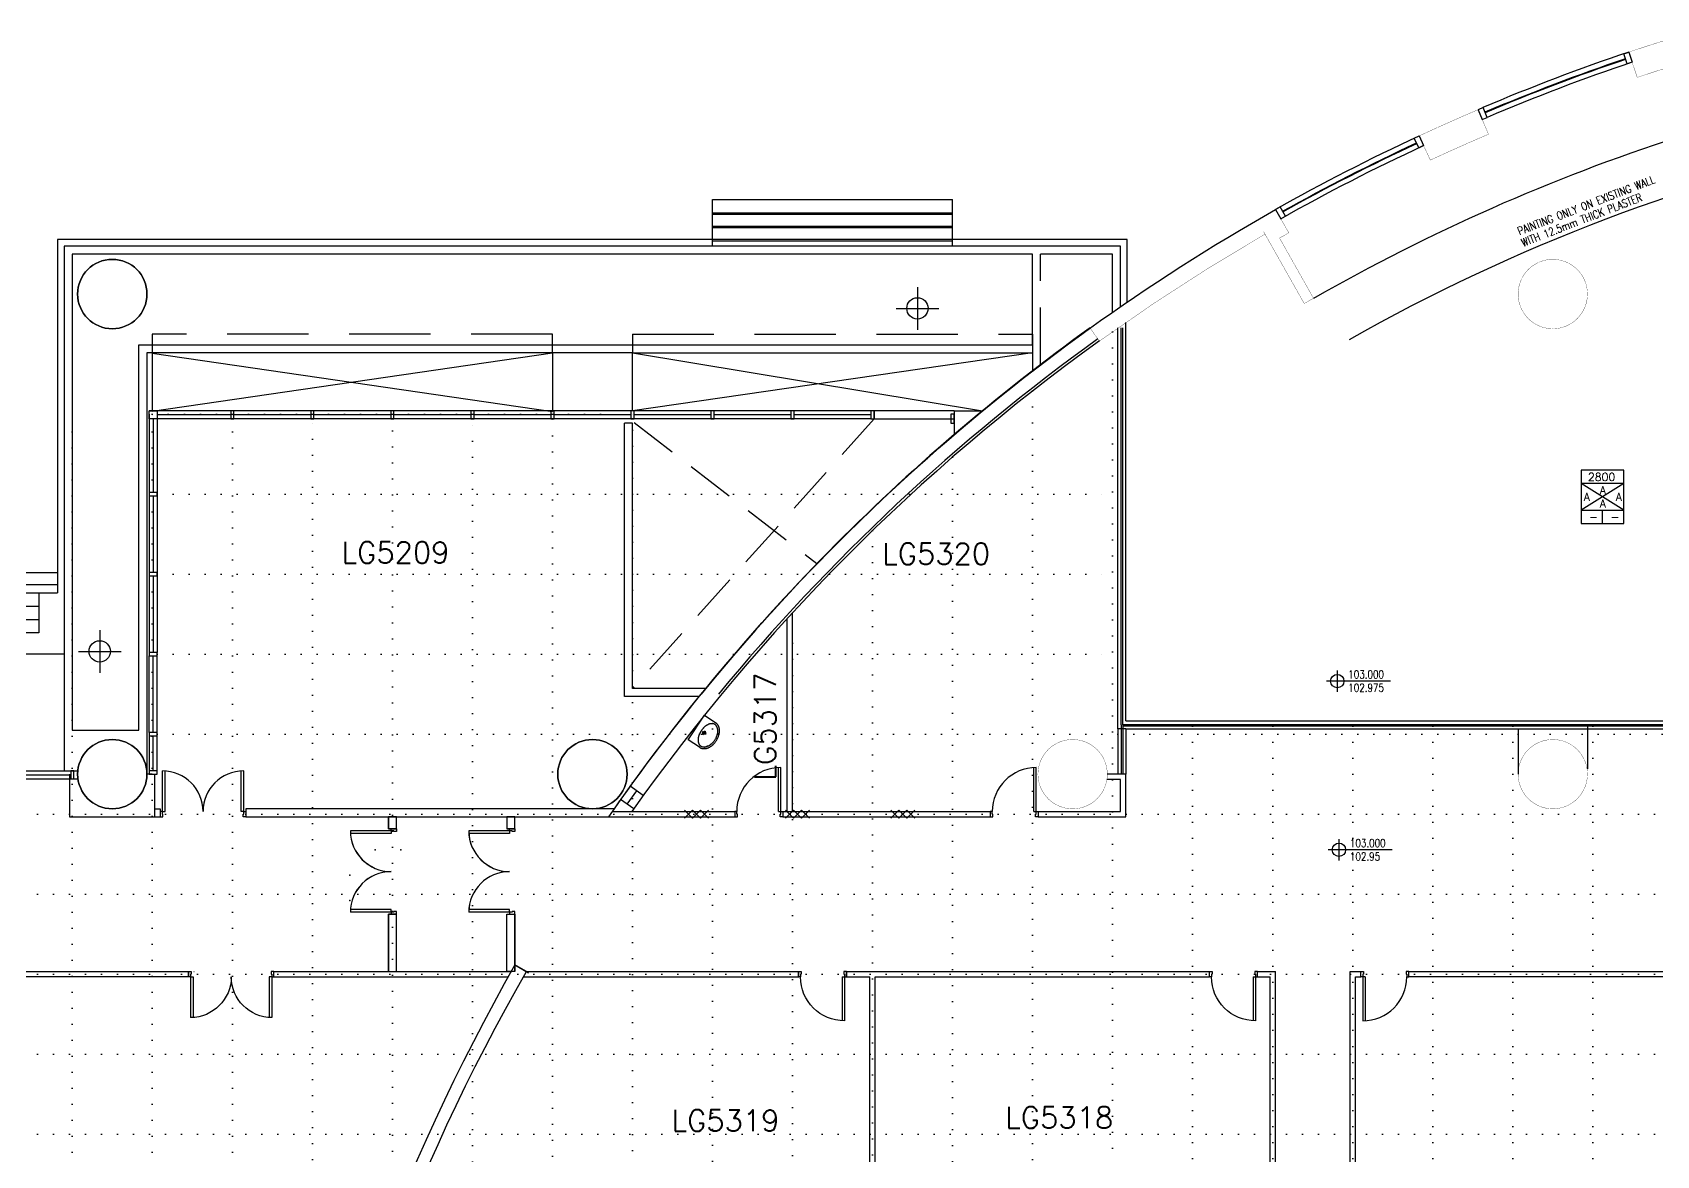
# Model space of a CAD drawing. Header units: millimetres. Extents: x -164841 to 156300, y -101000 to 60475.
# Drawn here: x -103496 to -73056, y 26651 to 47703 of the extents above; entities that cross this region are included whole.
import ezdxf

# ---------------------------------------------------------------- set-up
doc = ezdxf.new("R2010")
doc.units = ezdxf.units.MM
doc.header["$LTSCALE"] = 1200
for name, pattern in [('s2103a$0$DASHED', [0.75, 0.5, -0.25]), ('s2103a$0$DOT', [0.25, 0, -0.25]), ('s2103a$0$HIDDEN', [0.375, 0.25, -0.125]), ('s2103a$0$LG5$0$DOT', [0.25, 0, -0.25]), ('s2103a$0$LG5plan$0$DASHED', [19.05, 12.7, -6.35]), ('s2103a$0$LG5plan$0$HIDDEN', [0.375, 0.25, -0.125])]:
    doc.linetypes.add(name, pattern=pattern)
for name, color, linetype in [('s2103a$0$20', 7, 'Continuous'), ('s2103a$0$23', 7, 'Continuous'), ('s2103a$0$29', 7, 'Continuous'), ('s2103a$0$35', 7, 'Continuous'), ('s2103a$0$4', 7, 'Continuous'), ('s2103a$0$51', 7, 'Continuous'), ('s2103a$0$6', 7, 'Continuous'), ('s2103a$0$7', 7, 'Continuous'), ('s2103a$0$A-glaz', 1, 'Continuous'), ('s2103a$0$A-WallExt', 3, 'Continuous'), ('s2103a$0$buila', 14, 's2103a$0$HIDDEN'), ('s2103a$0$deck', 9, 'Continuous'), ('s2103a$0$dr-lib', 7, 'Continuous'), ('s2103a$0$dr-new', 2, 'Continuous'), ('s2103a$0$fence', 1, 'Continuous'), ('s2103a$0$Furn', 8, 'Continuous'), ('s2103a$0$L1', 1, 'Continuous'), ('s2103a$0$LG5$0$23', 7, 'Continuous'), ('s2103a$0$LG5$0$4', 7, 'Continuous'), ('s2103a$0$LG5$0$New partition', 7, 'Continuous'), ('s2103a$0$LG5$0$ROOM-NO', 4, 'Continuous'), ('s2103a$0$LG5$0$wall to be demolish', 1, 'Continuous'), ('s2103a$0$LG5plan$0$A-glaz', 1, 'Continuous'), ('s2103a$0$LG5plan$0$A-WallExt', 3, 'Continuous'), ('s2103a$0$LG5plan$0$buila', 14, 's2103a$0$LG5plan$0$HIDDEN'), ('s2103a$0$LG5plan$0$deck', 6, 'Continuous'), ('s2103a$0$LG5plan$0$fence', 1, 'Continuous'), ('s2103a$0$LG5plan$0$stru', 2, 'Continuous'), ('s2103a$0$LG5plan$0$txt1', 4, 'Continuous'), ('s2103a$0$LG5plan$0$wal', 3, 'Continuous'), ('s2103a$0$New partition', 7, 'Continuous'), ('s2103a$0$ROOM-NO', 4, 'Continuous'), ('s2103a$0$sani02', 7, 'Continuous'), ('s2103a$0$stru', 2, 'Continuous')]:
    doc.layers.add(name, color=color, linetype=linetype)
doc.styles.add('s2103a$0$LG5$0$STANDARD', font='SIMPLEX')
doc.styles.add('s2103a$0$STANDARD', font='SIMPLEX')

# ---------------------------------------------------------------- blocks, each defined once
blk = doc.blocks.new('s2103a$0$W82')
at = {"layer": 's2103a$0$23', "color": 8, "linetype": 'Continuous'}
for points in [[(0, 0), (0.0083, -0.1999), (0.1082, -0.1958), (0.0998, 0.0041)], [(3.0233, 0), (3.0156, -0.1999), (2.9157, -0.1961), (2.9234, 0.0038)]]:
    blk.add_lwpolyline(points, close=True, dxfattribs=at)
for centre, radius, start, end in [((1.510408, -37.969921), 38.000077, 87.718344, 92.277678), ((1.49895, -37.969462), 37.800077, 87.700481, 92.259814), ((1.570816, -37.97228), 37.905077, 87.960631, 92.217753), ((1.570816, -37.97228), 37.895077, 87.960672, 92.217708)]:
    blk.add_arc(centre, radius, start, end, dxfattribs=at)
blk = doc.blocks.new('s2103a$0$LEVEL')
at = {"layer": 's2103a$0$35', "linetype": 'Continuous'}
for p, q in [((1, 0), (-0.2, 0)), ((0, 0.2), (0, -0.2))]:
    blk.add_line(p, q, dxfattribs=at)
blk.add_circle((0, 0), 0.125, dxfattribs=at)
at = {"layer": 's2103a$0$35', "linetype": 'Continuous', "style": 's2103a$0$STANDARD', "width": 0.8}
for tag, p in [('TAG2', (0.2063, 0.05)), ('TAG1', (0.2063, -0.2))]:
    blk.add_attdef(tag, p, '', height=0.15, dxfattribs=at)
blk = doc.blocks.new('s2103a$0$FFBOX')
at = {"layer": 's2103a$0$51', "color": 14, "linetype": 'Continuous'}
for p, q in [((0.4, 0.25), (-0.4, -0.25)), ((0.4, -0.25), (-0.4, 0.25)), ((0, -0.5), (0, -0.25))]:
    blk.add_line(p, q, dxfattribs=at)
for points in [[(-0.4, -0.5), (0.4, -0.5), (0.4, 0.5), (-0.4, 0.5)], [(-0.4, -0.25), (0.4, -0.25), (0.4, 0.25), (-0.4, 0.25)]]:
    blk.add_lwpolyline(points, close=True, dxfattribs=at)
at = {"layer": 's2103a$0$51', "color": 14, "linetype": 'Continuous', "style": 's2103a$0$STANDARD'}
for tag, p in [('TAG1', (-0.2728, 0.3)), ('TAG6', (-0.3496, -0.075)), ('TAG5', (-0.0496, 0.05)), ('TAG7', (0.2504, -0.075)), ('TAG2', (-0.324, -0.45)), ('TAG8', (-0.2496, -0.45)), ('TAG4', (-0.0496, -0.2)), ('TAG3', (0.076, -0.45)), ('TAG9', (0.1504, -0.45))]:
    blk.add_attdef(tag, p, '', height=0.15, dxfattribs=at)
blk = doc.blocks.new('s2103a$0$DR825')
for p, q in [((818.5, 100), (818.5, 925)), ((862.5, 100), (862.5, 925)), ((0, 100), (0, 0)), ((37.5, 100), (0, 100)), ((0, 0), (50, 0)), ((37.5, 50), (37.5, 100)), ((50, 50), (37.5, 50)), ((50, 0), (50, 50)), ((818.5, 100), (862.5, 100)), ((850, 50), (862.5, 50)), ((850, 0), (850, 50)), ((900, 0), (850, 0)), ((862.5, 100), (900, 100)), ((862.5, 50), (862.5, 100)), ((900, 100), (900, 0))]:
    blk.add_line(p, q)
blk.add_arc((862.5, 100), 825, 90, 180)
blk = doc.blocks.new('s2103a$0$DDR1525')
for p, q in [((37.5, 100), (37.5, 862.5)), ((87.5, 100), (87.5, 862.5)), ((1512.5, 100), (1512.5, 862.5)), ((1562.5, 100), (1562.5, 862.5)), ((0, 100), (0, 0)), ((37.5, 100), (0, 100)), ((0, 0), (50, 0)), ((37.5, 50), (37.5, 100)), ((37.5, 100), (87.5, 100)), ((50, 50), (37.5, 50)), ((50, 0), (50, 50)), ((1562.5, 100), (1512.5, 100)), ((1550, 50), (1562.5, 50)), ((1550, 0), (1550, 50)), ((1562.5, 100), (1600, 100)), ((1562.5, 50), (1562.5, 100)), ((1600, 100), (1600, 0)), ((1600, 0), (1550, 0))]:
    blk.add_line(p, q)
for centre, start, end in [((37.5, 100), 0, 90), ((1562.5, 100), 90, 180)]:
    blk.add_arc(centre, 762.5, start, end)
blk = doc.blocks.new('s2103a$0$basin1')
at = {"layer": 's2103a$0$sani02'}
for p, q in [((-275, 0), (275, 0)), ((-275, -257), (-275, 0)), ((275, 0), (275, -257)), ((-44, -180), (44, -180)), ((0, -136), (0, -224))]:
    blk.add_line(p, q, dxfattribs=at)
for centre, major_axis, start_param, end_param in [((-1483, -282), (855, 855), 5.50935, 5.518402), ((-201, -267), (52.4, 52.4), 2.367499, 2.514616), ((-137, -255), (-98.3, 98.3), 0.958884, 1.040557), ((-82, -240), (139, 139), 2.611364, 2.669352), ((-7, -219), (-193, 193), 1.087427, 1.131154), ((-166, -258), (53.6, 53.6), 2.189715, 2.263958), ((-133, -261), (76.8, 76.8), 2.263798, 2.315667), ((-131, -262), (78.7, 78.7), 2.312499, 2.361021), ((-161, -262), (57.3, 57.3), 2.36083, 2.427476), ((-147, -261), (-67.1, 67.1), 0.857862, 0.976355), ((-156, -261), (-60.9, 60.9), 0.478092, 0.611531), ((-154, -262), (-62.3, 62.3), 0.97595, 1.103555), ((-82, -284), (116, 116), 1.978735, 2.049219), ((-145, -259), (69.2, 69.2), 2.674864, 2.736539), ((-154, -263), (-62.4, 62.4), 1.165777, 1.234203), ((-151, -256), (-62.8, 62.8), 0.350928, 0.420125), ((338, -27), (448, 448), 2.803155, 2.812682), ((-197, -235), (-27.5, 27.5), 0.193611, 0.351162), ((-2, -367), (194, 194), 1.733605, 1.757897), ((-74, -316), (132, 132), 1.697772, 1.733559), ((162, -498), (342, 342), 1.682758, 1.69731), ((65, -421), (-255, 255), 0.0923, 0.111852), ((-94, -290), (109, 109), 1.612427, 1.660733), ((15, -390), (-214, 214), 0.017097, 0.041681), ((-114, -265), (-86.2, 86.2), -0.048337, 0.018772), ((-111, -269), (-90.2, 90.2), -0.112435, -0.048321), ((-74, -315), (-132, 132), -0.166693, -0.115588), ((330, -883), (624, 624), 1.393347, 1.404131), ((-9, -395), (-205, 205), -0.209228, -0.175212), ((98, -560), (-344, 344), -0.229597, -0.209297), ((-100, -242), (-79.1, 79.1), -0.348208, -0.233816), ((-40, -370), (-179, 179), -0.398749, -0.34804), ((-37, -374), (182, 182), 1.112017, 1.177567), ((-42, -358), (170, 170), 1.041885, 1.112097), ((1, -521), (-290, 290), -0.559652, -0.527993), ((-31, -383), (-190, 190), -0.607954, -0.559613), ((19, -653), (-384, 384), -0.626546, -0.606035), ((-38, -300), (-130, 130), -0.686882, -0.626595), ((-2, -686), (405, 405), 0.85582, 0.879832), ((26, -1085), (687, 687), 0.841632, 0.855764), ((49, -1462), (-955, 955), -0.738356, -0.727752), ((0, -180), (19.4, 19.4), 5.497787, 11.780972), ((25, -957), (-597, 597), -0.755374, -0.738419), ((-15, -917), (-569, 569), -0.822317, -0.804525), ((-8, -712), (423, 423), 0.724588, 0.748483), ((-3, -628), (364, 364), 0.696727, 0.723526), ((-18, -790), (-479, 479), -0.894415, -0.874047), ((21, -432), (225, 225), 0.640811, 0.675578), ((-17, -696), (413, 413), 0.621907, 0.640827), ((43, -331), (152, 152), 0.561549, 0.622169), ((31, -385), (191, 191), 0.513305, 0.561574), ((49, -321), (-144, 144), -1.135028, -1.057173), ((41, -342), (-160, 160), -1.205173, -1.134972), ((-36, -516), (294, 294), 0.33711, 0.367845), ((34, -371), (-181, 181), -1.283855, -1.233745), ((-92, -604), (-368, 368), -1.303427, -1.28274), ((65, -330), (144, 144), 0.214595, 0.267292), ((54, -346), (-158, 158), -1.398855, -1.355797), ((114, -261), (-84.8, 84.8), -1.478896, -1.398771), ((65, -320), (-139, 139), -1.521794, -1.48024), ((111, -269), (-89.9, 89.9), 4.69747, 4.761533), ((-34, -410), (233, 233), 6.24631, 6.268522), ((97, -288), (107, 107), 6.197834, 6.246264), ((10, -360), (-186, 186), 4.597427, 4.624551), ((-28, -391), (221, 221), 6.145284, 6.168159), ((102, -292), (-105, 105), 4.529014, 4.573212), ((3, -360), (-191, 191), 4.504671, 4.529027), ((187, -240), (35.3, 35.3), 5.946746, 6.072145), ((-245, -67), (-376, 376), 3.46082, 3.472212), ((147, -259), (-66.6, 66.6), 4.309388, 4.376058), ((171, -271), (49.2, 49.2), 5.043765, 5.130375), ((105, -278), (99.2, 99.2), 5.8091, 5.890553), ((140, -259), (72.2, 72.2), 5.1303, 5.189323), ((167, -258), (53.1, 53.1), 5.65763, 5.809465), ((143, -259), (-70.6, 70.6), 3.614453, 3.726052), ((161, -263), (-57.4, 57.4), 3.725732, 3.862862), ((161, -258), (57.4, 57.4), 5.579872, 5.649193), ((107, -262), (95.7, 95.7), 5.538369, 5.579936), ((98, -264), (-102, 102), 3.934096, 3.972227), ((159, -263), (58.5, 58.5), 5.438384, 5.504829), ((79, -242), (-140, 140), 3.56413, 3.624085), ((115, -252), (114, 114), 5.188055, 5.2581), ((140, -258), (96.1, 96.1), 5.258049, 5.341349), ((189, -267), (60.6, 60.6), 5.35379, 5.481123), ((1741, -293), (-1037, 1037), 0.761089, 0.768545), ((-192, -286), (54.2, 54.2), 2.701704, 2.857258), ((68, -140), (-265, 265), 1.29589, 1.329881), ((68, -139), (266, 266), 2.900658, 2.934585), ((-1879, -1386), (-1370, 1370), 4.491189, 4.494689), ((-197, -322), (-38.3, 38.3), 1.34953, 1.474314), ((-123, -258), (-107, 107), 1.488002, 1.536328), ((197, 40), (-416, 416), 1.536297, 1.548741), ((-88, -237), (-112, 112), 1.241933, 1.280012), ((188, 28), (-406, 406), 1.544592, 1.558264), ((-79, -231), (119, 119), 2.854694, 2.893201), ((46, -157), (222, 222), 2.89311, 2.913782), ((-21, -175), (200, 200), 3.12906, 3.156828), ((-117, -258), (87, 87), 2.912372, 2.966937), ((-148, -305), (71.1, 71.1), 3.163629, 3.249056), ((-117, -258), (87, 87), 2.966892, 3.021481), ((-143, -278), (-63.6, 63.6), 1.453228, 1.534761), ((83, -18), (332, 332), 3.248981, 3.267288), ((-105, -243), (99.8, 99.8), 3.105478, 3.157455), ((-62, -208), (163, 163), 3.258375, 3.299689), ((31, -105), (237, 237), 3.1528, 3.177508), ((-89, -234), (-113, 113), 1.606679, 1.658644), ((-129, -301), (-82.2, 82.2), 1.728885, 1.810709), ((519, 497), (785, 785), 3.232624, 3.240268), ((-58, -180), (-181, 181), 1.817692, 1.862078), ((-1768, -2292), (1766, 1766), 0.095325, 0.098725), ((5893, 10869), (-9055, 9055), 1.862131, 1.863019), ((-672, -962), (547, 547), 0.081556, 0.092608), ((356, 249), (-576, 576), 1.652303, 1.662795), ((97, 80), (-395, 395), 1.860003, 1.881063), ((-131, -335), (-38.5, 38.5), 1.68024, 1.889928), ((227, 334), (-597, 597), 1.880975, 1.894919), ((52, 27), (326, 326), 3.459961, 3.484881), ((-96, -316), (-83.5, 83.5), 1.901094, 2.048747), ((-69, -233), (123, 123), 3.473539, 3.558922), ((0, -54), (-259, 259), 1.98809, 2.028733), ((-55, -187), (-179, 179), 2.048445, 2.117406), ((-14, -97), (226, 226), 3.597858, 3.662109), ((83, 361), (579, 579), 3.682381, 3.71326), ((37, 91), (-364, 364), 2.091317, 2.13128), ((125, 553), (718, 718), 3.713227, 3.738146), ((-23, -169), (-175, 175), 2.130776, 2.200233), ((7, -67), (272, 272), 3.736381, 3.765376), ((-9, -87), (235, 235), 3.770944, 3.822897), ((-15, -198), (-178, 178), 2.19461, 2.238936), ((-2, -23), (280, 280), 3.821608, 3.877284), ((-7, -128), (227, 227), 3.812296, 3.880853), ((-2, -16), (285, 285), 3.877235, 3.931999), ((-3, -36), (292, 292), 3.880812, 3.934149), ((-2, 23), (-312, 312), 2.361297, 2.411131), ((-2, 15), (-329, 329), 2.361456, 2.408782), ((-3, 33), (-320, 320), 2.411074, 2.459735), ((1, -53), (280, 280), 3.979565, 4.035034), ((7, -58), (254, 254), 4.02914, 4.07713), ((14, -179), (191, 191), 4.036704, 4.078087), ((-1, -78), (263, 263), 4.078029, 4.108045), ((21, -149), (-190, 190), 2.506307, 2.570578), ((-87, 408), (-612, 612), 2.533871, 2.563207), ((-18, 36), (323, 323), 4.138111, 4.183205), ((2, -17), (305, 305), 4.134006, 4.192886), ((47, -210), (143, 143), 4.183088, 4.284854), ((64, -246), (137, 137), 4.19686, 4.28124), ((9, -110), (219, 219), 4.287447, 4.331893), ((55, -218), (-136, 136), 2.761025, 2.832342), ((46, -198), (173, 173), 4.281209, 4.347887), ((-302, 484), (693, 693), 4.397991, 4.409611), ((-350, 702), (-868, 868), 2.771931, 2.782319), ((101, -284), (-79.4, 79.4), 2.838712, 2.939998), ((63, -207), (-163, 163), 2.782289, 2.837609), ((-3, -130), (-211, 211), 2.946361, 2.9784), ((-47, 2), (-329, 329), 2.838761, 2.863189), ((50, -205), (-146, 146), 2.978323, 3.024581), ((-238, 161), (-475, 475), 3.024095, 3.036787), ((80, -227), (-145, 145), 2.863214, 2.918766), ((24, -162), (181, 181), 4.607579, 4.640834), ((59, -194), (172, 172), 4.489895, 4.528706), ((19, -158), (186, 186), 4.642712, 4.674123), ((117, -277), (-101, 101), 2.957838, 3.024192), ((13, -151), (192, 192), 4.673974, 4.704317), ((93, -232), (112, 112), 4.701675, 4.747989), ((24, -159), (-207, 207), 3.022848, 3.052352), ((140, -275), (66.8, 66.8), 4.748059, 4.825673), ((137, -295), (-81.6, 81.6), 3.052185, 3.126904), ((122, -262), (82.3, 82.3), 4.827713, 4.885445), ((132, -268), (74.1, 74.1), 4.885503, 4.949593), ((-118, -35), (339, 339), 4.701941, 4.718089), ((-48, -158), (-223, 223), 3.378571, 3.399074), ((-249, 94), (469, 469), 4.718061, 4.729729), ((28, -203), (161, 161), 4.970026, 4.998481), ((56, -218), (138, 138), 5.000731, 5.031682), ((-152, 2), (-375, 375), 3.157281, 3.171233), ((50, -188), (-179, 179), 3.171275, 3.200507), ((202, -324), (34.8, 34.8), 4.783586, 4.919977), ((-877, 380), (945, 945), 4.919718, 4.92475), ((32, -203), (182, 182), 4.915277, 4.965462), ((-76, -140), (270, 270), 4.965426, 4.99923), ((180, -280), (63.9, 63.9), 5.003951, 5.135155)]:
    blk.add_ellipse(centre, major_axis=major_axis, ratio=1, start_param=start_param, end_param=end_param, dxfattribs=at)
blk = doc.blocks.new('s2103a$0$A$C6B645AE8')
at = {"layer": 's2103a$0$deck', "linetype": 'Continuous'}
for p, q in [((38250, 10025), (38250, 10775)), ((38250, 10775), (42750, 10775)), ((42750, 10025), (42750, 10775)), ((38250, 10525), (42750, 10525)), ((38250, 10275), (42750, 10275)), ((27700, 10025), (25975, 10025)), ((25975, 10025), (25975, 3400)), ((44300, 10025), (27700, 10025)), ((46025, 10025), (44300, 10025)), ((46025, 8850), (46025, 10025)), ((23150, 3400), (25975, 3400)), ((25625, 3400), (25625, 2650)), ((23350, 3150), (25625, 3150)), ((23350, 2900), (25625, 2900)), ((25625, 2650), (23350, 2650))]:
    blk.add_line(p, q, dxfattribs=at)
at = {"layer": 's2103a$0$deck'}
for p, q in [((25975, 3775), (23150, 3775)), ((25975, 3550), (23150, 3550))]:
    blk.add_line(p, q, dxfattribs=at)

msp = doc.modelspace()

# ---------------------------------------------------------------- linework, layer by layer
for p, q in [((-86908, 42932), (-86908, 42132)), ((-87308, 42532), (-86508, 42532)), ((-102236, 36501), (-102236, 35701)), ((-102636, 36101), (-101836, 36101))]:
    msp.add_line(p, q)
at = {"color": 0, "ltscale": 0.4}
for p, q in [((-90333, 33100), (-90333, 33000)), ((-89433, 33100), (-89433, 33000)), ((-94456, 30227), (-94196, 30077))]:
    msp.add_line(p, q, dxfattribs=at)
for centre in [(-86908, 42532), (-102236, 36101)]:
    msp.add_circle(centre, 200)
at = {"layer": 's2103a$0$20', "color": 14, "linetype": 'Continuous', "const_width": 5}
for points in [[(-73576, 47335, -0.007958), (-72423, 47701, -0.007958)], [(-73417, 46861, -0.007958), (-72280, 47222, -0.007958)], [(-77506, 45764, -0.007958), (-76401, 46256, -0.007958)], [(-76205, 45796, 0.007958), (-77295, 45311, 0.007958)], [(-80195, 44384, 0.027171), (-83672, 42161, 0.027171)], [(-80394, 43924, 0.024516), (-83497, 41918, 0.024516)], [(-79949, 43948, 0.001324), (-80121, 43849, 0.001324)]]:
    msp.add_lwpolyline(points, format="xyb", dxfattribs=at)
at = {"layer": 's2103a$0$20', "color": 14, "linetype": 'Continuous'}
for points in [[(-73576, 47335), (-73512, 47145), (-73607, 47113), (-73671, 47303)], [(-76400, 46256), (-76322, 46072), (-76230, 46112), (-76308, 46296)]]:
    msp.add_lwpolyline(points, close=True, dxfattribs=at)
at = {"layer": 's2103a$0$20', "color": 14, "linetype": 'Continuous', "const_width": 5}
for points in [[(-73576, 47335), (-73417, 46861)], [(-76401, 46256), (-76205, 45796)], [(-77295, 45311), (-77506, 45764)], [(-80195, 44384), (-79949, 43948), (-80121, 43849), (-79485, 42721), (-79659, 42622), (-80395, 43925)], [(-83497, 41918), (-83672, 42161)]]:
    msp.add_lwpolyline(points, dxfattribs=at)
at = {"layer": 's2103a$0$20', "color": 14, "linetype": 'Continuous'}
for centre, radius, start, end in [((-61444, 11324), 38000, 108.6192, 113.0279), ((-61499, 11300), 37905, 108.6791, 112.9363), ((-61499, 11300), 37895, 108.6792, 112.9363), ((-61433, 11328), 37800, 108.6371, 113.0449), ((-61500, 11300), 38004, 125.6952, 145.1806), ((-61500, 11300), 37704, 125.6952, 144.6769)]:
    msp.add_arc(centre, radius, start, end, dxfattribs=at)
at = {"layer": 's2103a$0$23', "color": 14, "linetype": 'Continuous'}
msp.add_lwpolyline([(-66650, 33784), (-66650, 34700), (-74350, 34700), (-74350, 33900)], dxfattribs=at)
at = {"layer": 's2103a$0$29', "color": 15, "linetype": 'Continuous'}
msp.add_arc((-61500, 11300), 35199, 102.1439, 119.4715, dxfattribs=at)
at = {"layer": 's2103a$0$4', "linetype": 's2103a$0$DOT'}
for p, q in [((-83250, 42094), (-83250, 5757)), ((-84750, 40983), (-84750, 5353)), ((-102750, 5405), (-102750, 40550)), ((-101250, 5405), (-101250, 40550)), ((-99750, 5405), (-99750, 40550)), ((-98250, 2868), (-98250, 40550)), ((-96750, 2124), (-96750, 40550)), ((-95250, 2528), (-95250, 40550)), ((-93750, 2931), (-93750, 40550)), ((-92250, 3335), (-92250, 40550)), ((-86250, 39744), (-86250, 4950)), ((-101160, 39050), (-83250, 39050)), ((-87750, 38366), (-87750, 4442)), ((-101160, 37550), (-83250, 37550)), ((-89250, 4142), (-89250, 36826)), ((-101160, 36050), (-83250, 36050)), ((-90750, 3738), (-90750, 35092)), ((-101160, 34550), (-47100, 34550)), ((-81750, 34700), (-81750, 16550)), ((-80250, 34700), (-80250, 16550)), ((-78750, 34700), (-78750, 12900)), ((-77250, 34700), (-77250, 12900)), ((-75750, 34700), (-75750, 16550)), ((-74250, 34700), (-74250, 16550)), ((-128910, 33050), (-47100, 33050)), ((-128910, 31550), (-29997, 31550)), ((-128910, 30050), (-30000, 30050)), ((-128910, 28550), (-30000, 28550)), ((-128910, 27050), (-30000, 27050))]:
    msp.add_line(p, q, dxfattribs=at)
at = {"layer": 's2103a$0$6', "color": 3, "linetype": 'Continuous'}
for p, q in [((-92348, 33239), (-92171, 33486)), ((-92048, 33397), (-92295, 33574)), ((-92225, 33151), (-92472, 33328))]:
    msp.add_line(p, q, dxfattribs=at)
at = {"layer": 's2103a$0$6', "color": 12, "linetype": 'Continuous', "const_width": 5}
for points in [[(-74350, 42800, 1), (-75650, 42800, 1)], [(-83350, 33800, 1), (-84650, 33800, 1)]]:
    msp.add_lwpolyline(points, format="xyb", close=True, dxfattribs=at)
at = {"layer": 's2103a$0$6', "color": 14, "linetype": 'Continuous', "const_width": 5}
msp.add_lwpolyline([(-74350, 33800, 1), (-75650, 33800, 1)], format="xyb", close=True, dxfattribs=at)
at = {"layer": 's2103a$0$7', "color": 14, "linetype": 'Continuous'}
msp.add_arc((-61500, 11300), 36200, 96.1056, 119.7864, dxfattribs=at)
at = {"layer": 's2103a$0$A-glaz'}
msp.add_lwpolyline([(-86220, 40380), (-86220, 40550), (-86280, 40550), (-86280, 40380)], close=True, dxfattribs=at)
at = {"layer": 's2103a$0$A-WallExt'}
for q in [(-85686, 40610), (-86220, 40161)]:
    msp.add_line((-86220, 40610), q, dxfattribs=at)
for radius, start, end in [(38000, 125.6953, 140.8336), (37750, 125.6952, 140.5238)]:
    msp.add_arc((-61500, 11300), radius, start, end, dxfattribs=at)
at = {"layer": 's2103a$0$buila', "linetype": 's2103a$0$DASHED', "ltscale": 0.1}
msp.add_line((-84750, 42050), (-84750, 41700), dxfattribs=at)
at = {"layer": 's2103a$0$dr-lib'}
for p, q in [((-101062, 33100), (-101062, 33863)), ((-101012, 33100), (-101012, 33863)), ((-99587, 33100), (-99587, 33863)), ((-99537, 33100), (-99537, 33863)), ((-101100, 33150), (-101100, 33000)), ((-101100, 33100), (-101100, 33000)), ((-101062, 33100), (-101100, 33100)), ((-101100, 33000), (-101050, 33000)), ((-101062, 33050), (-101062, 33100)), ((-101062, 33100), (-101012, 33100)), ((-101050, 33050), (-101062, 33050)), ((-101050, 33000), (-101050, 33050)), ((-99537, 33100), (-99587, 33100)), ((-99550, 33050), (-99537, 33050)), ((-99550, 33000), (-99550, 33050)), ((-99500, 33000), (-99550, 33000)), ((-99537, 33100), (-99500, 33100)), ((-99537, 33050), (-99537, 33100)), ((-99500, 33100), (-99500, 33000)), ((-96775, 32736), (-97537, 32736)), ((-96775, 32686), (-97537, 32686)), ((-96675, 32774), (-96825, 32774)), ((-96675, 32774), (-96825, 32774)), ((-96775, 32736), (-96775, 32774)), ((-96775, 32774), (-96675, 32774)), ((-96725, 32736), (-96775, 32736)), ((-96775, 32736), (-96775, 32686)), ((-96725, 32724), (-96725, 32736)), ((-96675, 32724), (-96725, 32724)), ((-96675, 32774), (-96675, 32724)), ((-94556, 32736), (-95319, 32736)), ((-94556, 32686), (-95319, 32686)), ((-94456, 32774), (-94606, 32774)), ((-94456, 32774), (-94606, 32774)), ((-94556, 32736), (-94556, 32774)), ((-94556, 32774), (-94456, 32774)), ((-94506, 32736), (-94556, 32736)), ((-94556, 32736), (-94556, 32686)), ((-94506, 32724), (-94506, 32736)), ((-94456, 32724), (-94506, 32724)), ((-94456, 32774), (-94456, 32724)), ((-96775, 31261), (-97537, 31261)), ((-96775, 31211), (-97537, 31211)), ((-96825, 31174), (-96675, 31174)), ((-96825, 31174), (-96675, 31174)), ((-96775, 31211), (-96775, 31261)), ((-96725, 31211), (-96775, 31211)), ((-96775, 31211), (-96775, 31174)), ((-96775, 31174), (-96675, 31174)), ((-96675, 31224), (-96725, 31224)), ((-96725, 31224), (-96725, 31211)), ((-96675, 31174), (-96675, 31224)), ((-94556, 31261), (-95319, 31261)), ((-94556, 31211), (-95319, 31211)), ((-94606, 31174), (-94456, 31174)), ((-94556, 31211), (-94556, 31261)), ((-94506, 31211), (-94556, 31211)), ((-94556, 31211), (-94556, 31174)), ((-94556, 31174), (-94456, 31174)), ((-94456, 31224), (-94506, 31224)), ((-94506, 31224), (-94506, 31211)), ((-94456, 31174), (-94456, 31224)), ((-100471, 30102), (-100468, 30100)), ((-98971, 30000), (-98971, 30100))]:
    msp.add_line(p, q, dxfattribs=at)
for centre, start, end in [((-101062, 33100), 0, 90), ((-99537, 33100), 90, 180), ((-96775, 32736), 180, 270), ((-94556, 32736), 180, 270), ((-96775, 31211), 90, 180), ((-94556, 31211), 90, 180)]:
    msp.add_arc(centre, 762, start, end, dxfattribs=at)
for p in [(-97070, 32384), (-96595, 32384), (-97545, 31909), (-97545, 31434)]:
    msp.add_point(p, dxfattribs=at)
at = {"layer": 's2103a$0$fence'}
msp.add_line((-84600, 41457), (-84600, 42550), dxfattribs=at)
at = {"layer": 's2103a$0$fence', "color": 0, "ltscale": 0.4}
msp.add_line((-83000, 34650), (-83150, 34650), dxfattribs=at)
at = {"layer": 's2103a$0$L1'}
for p, q in [((-91275, 32975), (-91125, 33125)), ((-91125, 32975), (-91275, 33125)), ((-91125, 32975), (-90975, 33125)), ((-90975, 32975), (-91125, 33125)), ((-90975, 32975), (-90825, 33125)), ((-90825, 32975), (-90975, 33125)), ((-89231, 32975), (-89381, 33125)), ((-89381, 32975), (-89231, 33125)), ((-89081, 32975), (-89231, 33125)), ((-89231, 32975), (-89081, 33125)), ((-88931, 32975), (-89081, 33125)), ((-89081, 32975), (-88931, 33125)), ((-87408, 32975), (-87258, 33125)), ((-87258, 32975), (-87408, 33125)), ((-87258, 32975), (-87108, 33125)), ((-87108, 32975), (-87258, 33125)), ((-87108, 32975), (-86958, 33125)), ((-86958, 32975), (-87108, 33125))]:
    msp.add_line(p, q, dxfattribs=at)
at = {"layer": 's2103a$0$LG5$0$23', "color": 14, "linetype": 'Continuous'}
for p, q in [((-83150, 34650), (-83150, 42164)), ((-83090, 34725), (-83090, 42164)), ((-83060, 34725), (-83060, 42164)), ((-83000, 34800), (-83000, 42269)), ((-83090, 34725), (-83090, 34650)), ((-83060, 34725), (-83060, 34650)), ((-83000, 34800), (-66650, 34800)), ((-83000, 34650), (-65350, 34650))]:
    msp.add_line(p, q, dxfattribs=at)
at = {"layer": 's2103a$0$LG5$0$4', "linetype": 's2103a$0$LG5$0$DOT'}
msp.add_line((-101250, 40550), (-92250, 40550), dxfattribs=at)
at = {"layer": 's2103a$0$LG5$0$New partition', "color": 1, "linetype": 'Continuous'}
for p, q in [((-83060, 34733), (-65350, 34733)), ((-83060, 34703), (-65350, 34703)), ((-83000, 34800), (-78900, 34800)), ((-83000, 34650), (-78900, 34650))]:
    msp.add_line(p, q, dxfattribs=at)
at = {"layer": 's2103a$0$LG5$0$New partition', "linetype": 'Continuous'}
for p, q in [((-75650, 34800), (-74350, 34800)), ((-75650, 34650), (-75650, 33800)), ((-74350, 34650), (-74350, 33900))]:
    msp.add_line(p, q, dxfattribs=at)
at = {"layer": 's2103a$0$LG5$0$New partition', "color": 14, "linetype": 'Continuous'}
for p, q in [((-83150, 34650), (-83150, 33800)), ((-83090, 34650), (-83090, 33800)), ((-83060, 34650), (-83060, 33800)), ((-83000, 34650), (-83000, 33800))]:
    msp.add_line(p, q, dxfattribs=at)
at = {"layer": 's2103a$0$LG5$0$New partition'}
for p, q in [((-98971, 30100), (-94524, 30100)), ((-98971, 30000), (-94581, 30000)), ((-94293, 30000), (-89134, 30000)), ((-94236, 30100), (-89134, 30100)), ((-89134, 30000), (-89134, 30100)), ((-88234, 30000), (-88234, 30100)), ((-88234, 30100), (-81434, 30100)), ((-88234, 30000), (-87800, 30000)), ((-87800, 22625), (-87800, 30000)), ((-87700, 22625), (-87700, 30000)), ((-87700, 30000), (-81434, 30000)), ((-87700, 22625), (-87700, 30000)), ((-81434, 30000), (-81434, 30100)), ((-80534, 30100), (-80200, 30100)), ((-80534, 30000), (-80534, 30100)), ((-80534, 30000), (-80300, 30000)), ((-80300, 22625), (-80300, 30000)), ((-80200, 22625), (-80200, 30100)), ((-78800, 30100), (-78600, 30100)), ((-78800, 23950), (-78800, 30100)), ((-78700, 30000), (-78600, 30000)), ((-78700, 23950), (-78700, 30000)), ((-78600, 30000), (-78600, 30100)), ((-77700, 30000), (-77700, 30100))]:
    msp.add_line(p, q, dxfattribs=at)
for points in [[(-84643, 33000), (-83000, 33000), (-83000, 33800), (-83350, 33800)], [(-84643, 33100), (-83100, 33100), (-83100, 33700), (-83358, 33700)], [(-77700, 30100), (-66550, 30100), (-66550, 30000), (-77700, 30000)]]:
    msp.add_lwpolyline(points, dxfattribs=at)
msp.add_lwpolyline([(-107298, 18000), (-108800, 18000), (-108800, 30100), (-100571, 30100), (-100571, 30000), (-108700, 30000), (-108700, 18100), (-107298, 18100)], close=True, dxfattribs=at)
at = {"layer": 's2103a$0$LG5$0$wall to be demolish'}
msp.add_lwpolyline([(-92590, 33150, -0.001208), (-92484, 33300, -0.000977)], format="xyb", dxfattribs=at)
at = {"layer": 's2103a$0$LG5plan$0$A-glaz'}
for p, q in [((-87780, 40610), (-101310, 40610)), ((-101280, 40610), (-101280, 40610)), ((-101250, 40610), (-101250, 40610)), ((-99780, 40535), (-101160, 40535)), ((-99720, 40610), (-99780, 40610)), ((-99780, 40610), (-99780, 40460)), ((-99720, 40460), (-99720, 40610)), ((-98280, 40535), (-99720, 40535)), ((-98220, 40610), (-98280, 40610)), ((-98280, 40610), (-98280, 40460)), ((-98220, 40460), (-98220, 40610)), ((-96780, 40535), (-98220, 40535)), ((-96720, 40610), (-96780, 40610)), ((-96780, 40610), (-96780, 40460)), ((-96720, 40460), (-96720, 40610)), ((-95280, 40535), (-96720, 40535)), ((-95220, 40610), (-95280, 40610)), ((-95280, 40610), (-95280, 40460)), ((-95220, 40460), (-95220, 40610)), ((-93780, 40535), (-95220, 40535)), ((-93720, 40610), (-93780, 40610)), ((-93780, 40610), (-93780, 40460)), ((-93720, 40460), (-93720, 40610)), ((-92280, 40535), (-93720, 40535)), ((-92220, 40610), (-92280, 40610)), ((-92280, 40610), (-92280, 40460)), ((-92220, 40460), (-92220, 40610)), ((-90780, 40535), (-92220, 40535)), ((-90720, 40610), (-90780, 40610)), ((-90780, 40610), (-90780, 40460)), ((-90720, 40460), (-90720, 40610)), ((-89280, 40535), (-90720, 40535)), ((-89220, 40610), (-89280, 40610)), ((-89280, 40610), (-89280, 40460)), ((-89220, 40460), (-89220, 40610)), ((-87780, 40535), (-89220, 40535)), ((-87720, 40610), (-87780, 40610)), ((-87780, 40610), (-87780, 40460)), ((-87720, 40460), (-87720, 40610)), ((-87780, 40460), (-101160, 40460)), ((-99780, 40460), (-99720, 40460)), ((-98280, 40460), (-98220, 40460)), ((-96780, 40460), (-96720, 40460)), ((-95280, 40460), (-95220, 40460)), ((-93780, 40460), (-93720, 40460)), ((-92280, 40460), (-92220, 40460)), ((-90780, 40460), (-90720, 40460)), ((-89280, 40460), (-89220, 40460)), ((-87780, 40460), (-87720, 40460)), ((-101160, 39080), (-101310, 39080)), ((-101310, 39080), (-101310, 39020)), ((-101310, 39020), (-101160, 39020)), ((-101160, 39020), (-101160, 39080)), ((-101160, 37580), (-101310, 37580)), ((-101310, 37580), (-101310, 37520)), ((-101310, 37520), (-101160, 37520)), ((-101160, 37520), (-101160, 37580)), ((-101160, 36080), (-101310, 36080)), ((-101310, 36080), (-101310, 36020)), ((-101310, 36020), (-101160, 36020)), ((-101310, 34580), (-101310, 36020)), ((-101235, 34580), (-101235, 36020)), ((-101160, 36020), (-101160, 36080)), ((-101160, 33800), (-101160, 36020)), ((-101159, 34580), (-101310, 34580)), ((-101310, 34580), (-101310, 34520)), ((-101310, 34580), (-101310, 33800)), ((-101310, 34520), (-101159, 34520)), ((-101235, 33860), (-101235, 34520)), ((-101159, 34520), (-101159, 34580)), ((-110452, 33860), (-102647, 33860)), ((-102719, 33860), (-102779, 33860)), ((-102779, 33860), (-102779, 33710)), ((-102719, 33710), (-102719, 33860)), ((-101250, 33800), (-101351, 33800)), ((-101159, 33860), (-101310, 33860)), ((-101310, 33860), (-101310, 33800)), ((-101310, 33800), (-101159, 33800)), ((-101159, 33800), (-101159, 33860)), ((-110452, 33710), (-102644, 33710)), ((-104219, 33785), (-102779, 33785)), ((-102779, 33710), (-102719, 33710))]:
    msp.add_line(p, q, dxfattribs=at)
at = {"layer": 's2103a$0$LG5plan$0$A-glaz', "linetype": 'ByBlock'}
for p, q in [((-101310, 40460), (-101310, 40610)), ((-101310, 40610), (-101160, 40610)), ((-101160, 40610), (-101160, 40460)), ((-101160, 40460), (-101310, 40460))]:
    msp.add_line(p, q, dxfattribs=at)
at = {"layer": 's2103a$0$LG5plan$0$A-WallExt'}
for p, q in [((-86220, 40610), (-87720, 40610)), ((-87720, 40610), (-87720, 40460)), ((-86220, 40610), (-85686, 40610)), ((-86220, 40610), (-86220, 40161)), ((-87720, 40460), (-87570, 40460)), ((-87570, 40460), (-86220, 40460))]:
    msp.add_line(p, q, dxfattribs=at)
for points, format in [([(-92413, 33400, -0.109383), (-80195, 44384)], "xyb"), ([(-80195, 44384, 5, 5, 0), (-79949, 43948, 5, 5, 0), (-80121, 43849, 5, 5, 0), (-79485, 42721, 5, 5, 0), (-79659, 42622, 5, 5, 0), (-80419, 43967, 0, 0, 0.105502), (-92105, 33400, 0, 0, 0.105502)], "xyseb")]:
    msp.add_lwpolyline(points, format=format, dxfattribs=at)
msp.add_lwpolyline([(-98905, 18000), (-98651, 18000, -0.08593), (-94236, 30100), (-94453, 30224, 0.084352)], format="xyb", close=True, dxfattribs=at)
at = {"layer": 's2103a$0$LG5plan$0$buila', "linetype": 's2103a$0$LG5plan$0$DASHED', "ltscale": 0.1}
for p, q in [((-93750, 42050), (-101250, 42050)), ((-101250, 42050), (-101250, 41700)), ((-93750, 41700), (-93750, 42050)), ((-92250, 42050), (-84750, 42050)), ((-92250, 42050), (-92250, 41700)), ((-84750, 42050), (-84750, 41700))]:
    msp.add_line(p, q, dxfattribs=at)
at = {"layer": 's2103a$0$LG5plan$0$buila', "ltscale": 5}
msp.add_line((-102900, 36050), (-132750, 36050), dxfattribs=at)
at = {"layer": 's2103a$0$LG5plan$0$deck', "linetype": 'Continuous'}
for p, q in [((-90750, 43700), (-90750, 44300)), ((-90750, 44300), (-86250, 44300)), ((-86250, 43700), (-86250, 44300)), ((-90750, 44050), (-86250, 44050)), ((-90750, 43800), (-86250, 43800))]:
    msp.add_line(p, q, dxfattribs=at)
at = {"layer": 's2103a$0$LG5plan$0$fence'}
for p, q in [((-83100, 43700), (-102900, 43700)), ((-102900, 43700), (-102900, 33860)), ((-84750, 43550), (-102750, 43550)), ((-102750, 43550), (-102750, 34625)), ((-84750, 41850), (-84750, 43550)), ((-83250, 43550), (-84600, 43550)), ((-84600, 43050), (-84600, 43550)), ((-83250, 42460), (-83250, 43550)), ((-83100, 42565), (-83100, 43700)), ((-84600, 41457), (-84600, 42550)), ((-101500, 34625), (-101500, 41850)), ((-101500, 41850), (-84750, 41850)), ((-101350, 41700), (-101350, 33800)), ((-92250, 41700), (-101350, 41700)), ((-101250, 41700), (-101250, 40610)), ((-93750, 41700), (-93750, 40600)), ((-92250, 40610), (-92250, 41700)), ((-92250, 41700), (-84750, 41700)), ((-84750, 41700), (-84750, 41343)), ((-101310, 40550), (-101310, 36080)), ((-101235, 40460), (-101235, 39080)), ((-101160, 40460), (-101160, 36080)), ((-101235, 39020), (-101235, 37580)), ((-101235, 37520), (-101235, 36080)), ((-102750, 34625), (-101500, 34625))]:
    msp.add_line(p, q, dxfattribs=at)
at = {"layer": 's2103a$0$LG5plan$0$stru', "linetype": 'Continuous'}
for centre in [(-102000, 42800), (-102000, 42800), (-102000, 33800), (-102000, 33800), (-93000, 33800), (-93000, 33800)]:
    msp.add_circle(centre, 650, dxfattribs=at)
for centre, start, end in [((-102000, 42800), 0, 180), ((-102000, 42800), 180, 0), ((-102000, 33800), 0, 180), ((-93000, 33800), 0, 180), ((-102000, 33800), 180, 0), ((-93000, 33800), 180, 0)]:
    msp.add_arc(centre, 650, start, end, dxfattribs=at)
at = {"layer": 's2103a$0$LG5plan$0$txt1', "color": 1}
for p, q in [((-101250, 41690), (-93750, 40600)), ((-93750, 41690), (-101250, 40600)), ((-92250, 41700), (-85692, 40610)), ((-84750, 41700), (-92250, 40610))]:
    msp.add_line(p, q, dxfattribs=at)
at = {"layer": 's2103a$0$LG5plan$0$txt1', "color": 1, "linetype": 's2103a$0$LG5plan$0$HIDDEN', "ltscale": 3}
for p, q in [((-87720, 40460), (-92250, 35407)), ((-92220, 40390), (-88792, 37752))]:
    msp.add_line(p, q, dxfattribs=at)
at = {"layer": 's2103a$0$LG5plan$0$wal'}
for p, q in [((-92251, 40380), (-92401, 40380)), ((-92400, 35257), (-92401, 40380)), ((-92250, 35407), (-92249, 40380)), ((-90875, 35407), (-92250, 35407)), ((-90998, 35257), (-92400, 35257)), ((-102800, 33800), (-102800, 33000)), ((-101200, 33000), (-101200, 33800)), ((-102800, 33000), (-101200, 33000)), ((-101200, 33150), (-101100, 33150)), ((-101200, 33000), (-101100, 33000))]:
    msp.add_line(p, q, dxfattribs=at)
for points in [[(-92590, 33150), (-99500, 33150), (-99500, 33000), (-92695, 33000)], [(-96825, 33000), (-96825, 32774), (-96675, 32774), (-96675, 33000)], [(-94606, 33000), (-94606, 32774), (-94456, 32774), (-94456, 33000)], [(-96675, 30100), (-96675, 31174), (-96825, 31174), (-96825, 30100)], [(-94606, 30100), (-94606, 31174), (-94456, 31174), (-94456, 30100)]]:
    msp.add_lwpolyline(points, close=True, dxfattribs=at)
at = {"layer": 's2103a$0$New partition'}
for p, q in [((-89350, 33100), (-89350, 36717)), ((-89250, 33100), (-89250, 36826)), ((-96825, 32774), (-96825, 33000)), ((-96675, 32774), (-96675, 33000)), ((-92700, 33000), (-90333, 33000)), ((-92630, 33100), (-90333, 33100)), ((-89433, 33100), (-85543, 33100)), ((-89433, 33000), (-85543, 33000)), ((-85543, 33100), (-85543, 33000)), ((-84643, 33100), (-84643, 33000)), ((-96825, 30100), (-96825, 31174)), ((-96675, 30100), (-96675, 31174)), ((-94606, 30100), (-94606, 31174)), ((-94456, 30100), (-94456, 31174))]:
    msp.add_line(p, q, dxfattribs=at)
at = {"layer": 's2103a$0$stru', "linetype": 'Continuous', "const_width": 5}
msp.add_lwpolyline([(-92350, 33800, 1), (-93650, 33800, 1)], format="xyb", close=True, dxfattribs=at)
at = {"layer": 's2103a$0$stru', "linetype": 'Continuous'}
msp.add_circle((-93000, 33800), 650, dxfattribs=at)
msp.add_circle((-93000, 33800), 650, dxfattribs=at)

# ---------------------------------------------------------------- block references
ref = msp.add_blockref('s2103a$0$FFBOX', (-74069, 38996), dxfattribs=dict(xscale=999.9979999999999, yscale=999.9979999999999, zscale=1000))
ref.add_attrib('TAG1', '2800', (-74342, 39296), dxfattribs={"layer": 's2103a$0$51', "linetype": 'Continuous', "height": 150, "style": 's2103a$0$STANDARD'})
ref.add_attrib('TAG4', 'A', (-74119, 38796), dxfattribs={"layer": 's2103a$0$51', "linetype": 'Continuous', "height": 150, "style": 's2103a$0$STANDARD'})
ref.add_attrib('TAG5', 'A', (-74119, 39046), dxfattribs={"layer": 's2103a$0$51', "linetype": 'Continuous', "height": 150, "style": 's2103a$0$STANDARD'})
ref.add_attrib('TAG6', 'A', (-74419, 38921), dxfattribs={"layer": 's2103a$0$51', "linetype": 'Continuous', "height": 150, "style": 's2103a$0$STANDARD'})
ref.add_attrib('TAG7', 'A', (-73819, 38921), dxfattribs={"layer": 's2103a$0$51', "linetype": 'Continuous', "height": 150, "style": 's2103a$0$STANDARD'})
ref.add_attrib('TAG8', '-', (-74319, 38546), dxfattribs={"layer": 's2103a$0$51', "linetype": 'Continuous', "height": 150, "style": 's2103a$0$STANDARD'})
ref.add_attrib('TAG9', '-', (-73919, 38546), dxfattribs={"layer": 's2103a$0$51', "linetype": 'Continuous', "height": 150, "style": 's2103a$0$STANDARD'})
at = {"xscale": 999.9979999999999, "yscale": 999.9979999999999, "zscale": 1000}
for p, values in [((-79039, 35545), {'TAG1': '102.975', 'TAG2': '103.000'}), ((-79008, 32382), {'TAG1': '102.95', 'TAG2': '103.000'})]:
    msp.add_blockref('s2103a$0$LEVEL', p, dxfattribs=at).add_auto_attribs(values)
at = {"color": 0, "rotation": 56.19968484692664}
msp.add_blockref('s2103a$0$basin1', (-91055, 34675), dxfattribs=at)
at = {"layer": 's2103a$0$20', "color": 14, "linetype": 'Continuous', "xscale": 999.9979999999999, "yscale": -999.9979999999999, "zscale": 1000, "rotation": 207.103186}
msp.add_blockref('s2103a$0$W82', (-77506, 45764), dxfattribs=at)
at = {"layer": 's2103a$0$dr-lib', "rotation": 90}
for p in [(-96675, 31174), (-94456, 31174)]:
    msp.add_blockref('s2103a$0$DDR1525', p, dxfattribs=at)
at = {"layer": 's2103a$0$dr-lib', "xscale": -1, "rotation": 180}
msp.add_blockref('s2103a$0$DDR1525', (-100571, 30100), dxfattribs=at)
at = {"layer": 's2103a$0$dr-new'}
for p in [(-90333, 33000), (-85543, 33000)]:
    msp.add_blockref('s2103a$0$DR825', p, dxfattribs=at)
at = {"layer": 's2103a$0$dr-new', "xscale": -1, "rotation": 180}
for p in [(-89138, 30100), (-81434, 30100)]:
    msp.add_blockref('s2103a$0$DR825', p, dxfattribs=at)
at = {"layer": 's2103a$0$dr-new', "rotation": 180}
msp.add_blockref('s2103a$0$DR825', (-77700, 30100), dxfattribs=at)
at = {"layer": 's2103a$0$Furn', "linetype": 'ByBlock'}
msp.add_blockref('s2103a$0$A$C6B645AE8', (-129000, 33800), dxfattribs=at)

# ---------------------------------------------------------------- texts
at = {"layer": 's2103a$0$29', "color": 15, "linetype": 'Continuous', "style": 's2103a$0$STANDARD', "width": 0.8}
for s, p in [('PAINTING ONLY ON EXISTING WALL', (-75624, 43900)), ('WITH 12.5mm THICK PLASTER', (-75554, 43687))]:
    msp.add_text(s, height=150, rotation=21.1322, dxfattribs=at).set_placement(p)
at = {"layer": 's2103a$0$LG5$0$ROOM-NO', "style": 's2103a$0$LG5$0$STANDARD'}
for s, p in [('LG5209', (-97702, 37756)), ('LG5320', (-87568, 37733))]:
    msp.add_text(s, height=400, dxfattribs=at).set_placement(p)
msp.add_text('LG5317', height=400, rotation=90, dxfattribs=at).set_placement((-89563, 33683))
at = {"layer": 's2103a$0$ROOM-NO', "style": 's2103a$0$LG5$0$STANDARD'}
for s, p in [('LG5319', (-91517, 27105)), ('LG5318', (-85262, 27164))]:
    msp.add_text(s, height=400, dxfattribs=at).set_placement(p)

doc.saveas('drawing.dxf')
